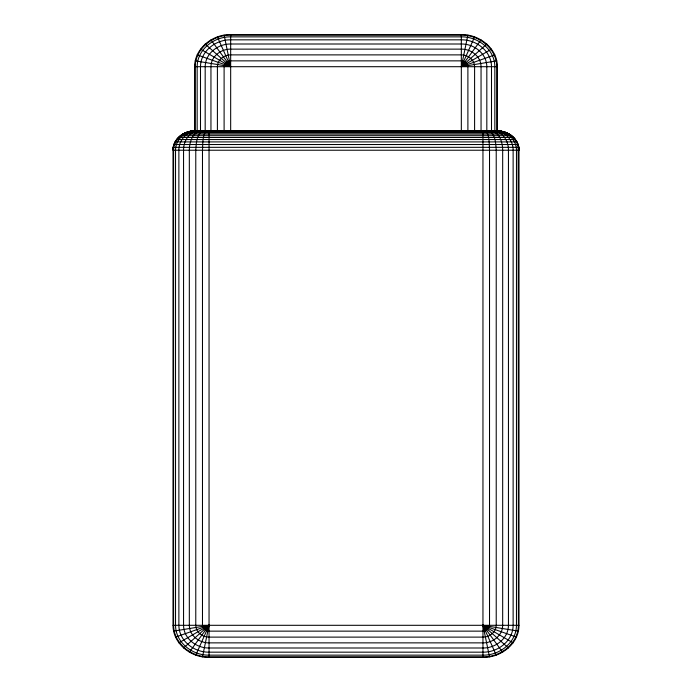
<?xml version="1.0" encoding="UTF-8"?>
<svg xmlns="http://www.w3.org/2000/svg" width="692" height="692" viewBox="0 0 692 692"><rect width="100%" height="100%" fill="white"/><g stroke="black" fill="none" stroke-linecap="round" stroke-linejoin="round"><path stroke-width="1.04" d="M519 150.225C519.043 139.031 508.032 130.658 497.375 130.961L194.625 130.961C183.968 130.676 172.957 139.031 173 150.225L519 150.225L517.478 143.132C514.078 135.45 505.61 130.892 497.375 130.961L194.625 130.9C183.986 130.71 172.896 139.005 173 150.225L173 625.3C173.026 643.932 191.277 657.781 209.045 657.4L482.955 657.4C500.723 657.781 518.974 643.932 519 625.3L519 150.225C518.957 139.23 507.668 130.615 497.133 130.961L501.311 131.281M499.321 131.039C508.482 131.644 515.981 138.037 518.637 146.721L518.152 147.327L518.394 625.3C518.377 643.621 500.42 657.244 482.955 656.864L209.045 656.864C191.58 657.244 173.623 643.621 173.605 625.3L173.605 150.225L173.839 144.922L176.624 139.55M173.605 150.225L173.087 148.495C174.868 138.288 184.21 130.745 194.625 130.961L194.625 66.7C194.651 48.068 212.902 34.219 230.67 34.6L461.33 34.6C479.098 34.219 497.349 48.068 497.375 66.7L497.375 130.9M173.087 148.495L173.969 144.524L518.031 144.524M173.839 144.922L177.169 139.55L182.809 134.092L509.191 134.092L511.561 135.693L180.439 135.693M202.479 656.864L209.045 625.3L173.605 631.139M496.769 60.861L461.33 66.7L467.896 35.136M195.775 655.142L209.045 625.3L175.534 637.116M494.841 54.884L461.33 66.7L474.6 36.858M176.529 139.68L180.993 135.269M516.587 141.376L516.318 141.912L517.478 143.132L518.758 147.327M491.502 49.132L461.33 66.7L481.052 39.833M189.323 652.167L209.045 625.3L178.873 642.868M461.33 66.7L486.822 44.003M183.553 647.997L209.045 625.3M180.915 135.693L182.809 134.092L188.483 131.757L503.517 131.757M190.689 131.281L192.679 131.039L184.695 133.115M206.415 130.961L205.879 131.143C202.202 136.618 202.938 143.91 202.479 150.225L202.479 625.3C202.488 628.691 205.809 631.208 209.045 631.139L482.955 631.139C486.191 631.208 489.512 628.691 489.521 625.3L489.521 150.225C489.062 143.91 489.798 136.618 486.121 131.143L485.585 130.961M203.733 130.961C196.294 133.435 196.268 143.685 195.775 150.225L195.775 625.3C195.784 632.159 202.505 637.254 209.045 637.116L482.955 637.116C489.495 637.254 496.216 632.159 496.225 625.3L496.225 150.225C495.732 143.685 495.706 133.435 488.267 130.961M201.156 130.961C192.281 131.938 189.357 142.664 189.323 150.225L189.323 625.3C189.331 635.498 199.322 643.076 209.045 642.868L482.955 642.868C492.678 643.076 502.669 635.498 502.677 625.3L502.677 150.225C502.643 142.664 499.719 131.938 490.844 130.961M198.846 130.961C189.201 131.169 183.337 141.436 183.553 150.225L183.553 625.3C183.57 638.474 196.485 648.266 209.045 647.997L482.955 647.997C495.515 648.266 508.43 638.474 508.447 625.3L508.447 150.225C508.663 141.436 502.799 131.169 493.154 130.961M196.978 130.961C186.857 130.831 178.631 140.364 178.873 150.225L178.873 625.3C178.891 640.896 194.175 652.487 209.045 652.167L482.955 652.167C497.825 652.487 513.109 640.896 513.127 625.3L513.127 150.225C513.369 140.364 505.143 130.831 495.022 130.961M195.637 130.961C185.214 130.719 175.37 139.602 175.534 150.225L175.534 625.3C175.552 642.617 192.523 655.506 209.045 655.142L482.955 655.142C499.477 655.506 516.448 642.617 516.466 625.3L516.466 150.225C516.63 139.602 506.786 130.719 496.363 130.961M191.944 131.143L194.867 130.961M194.625 66.7L497.375 66.7M500.351 131.143L191.649 131.143L188.829 131.757M185.508 132.76L506.492 132.76M178.415 137.483L513.585 137.483M177.169 139.55L514.831 139.55L516.881 141.912L175.119 141.912M173 625.3L519 625.3M508.758 134.092L509.208 134.101L503.326 131.705L500.057 131.143M195.23 60.861L230.67 66.7L224.104 35.136M489.521 656.864L482.955 625.3L518.394 631.139M197.159 54.884L230.67 66.7L217.4 36.858M496.225 655.142L482.955 625.3L516.466 637.116M517.443 144.524L518.161 144.922M513.127 642.868L482.955 625.3L502.677 652.167M210.948 39.833L230.67 66.7L200.498 49.132M205.178 44.003L230.67 66.7M482.955 625.3L508.447 647.997M515.471 139.68L511.007 135.269M173.363 146.721L173.848 147.327L518.152 147.327L518.913 148.495L518.637 146.721M175.413 141.376L175.681 141.912M496.769 130.9L496.769 66.7C496.752 48.379 478.795 34.756 461.33 35.136L230.67 35.136C213.205 34.756 195.248 48.379 195.23 66.7L195.23 130.9M494.841 130.9L494.841 66.7C494.823 49.383 477.852 36.494 461.33 36.858L230.67 36.858C214.148 36.494 197.177 49.383 197.159 66.7L197.159 130.9M491.502 130.9L491.502 66.7C491.484 51.104 476.2 39.513 461.33 39.833L230.67 39.833C215.8 39.513 200.516 51.104 200.498 66.7L200.498 130.9M486.822 130.9L486.822 66.7C486.805 53.526 473.89 43.734 461.33 44.003L230.67 44.003C218.11 43.734 205.195 53.526 205.178 66.7L205.178 130.9M482.955 130.961L482.955 657.4M481.052 130.9L481.052 66.7C481.044 56.502 471.053 48.924 461.33 49.132L230.67 49.132C220.947 48.924 210.956 56.502 210.948 66.7L210.948 130.9M474.6 130.9L474.6 66.7C474.591 59.841 467.87 54.746 461.33 54.884L230.67 54.884C224.13 54.746 217.409 59.841 217.4 66.7L217.4 130.9M467.896 130.9L467.896 66.7C467.887 63.309 464.566 60.792 461.33 60.861L230.67 60.861C227.434 60.792 224.113 63.309 224.104 66.7L224.104 130.9M461.33 34.6L461.33 130.9M230.67 34.6L230.67 130.9M209.045 130.961L209.045 657.4"/></g></svg>
